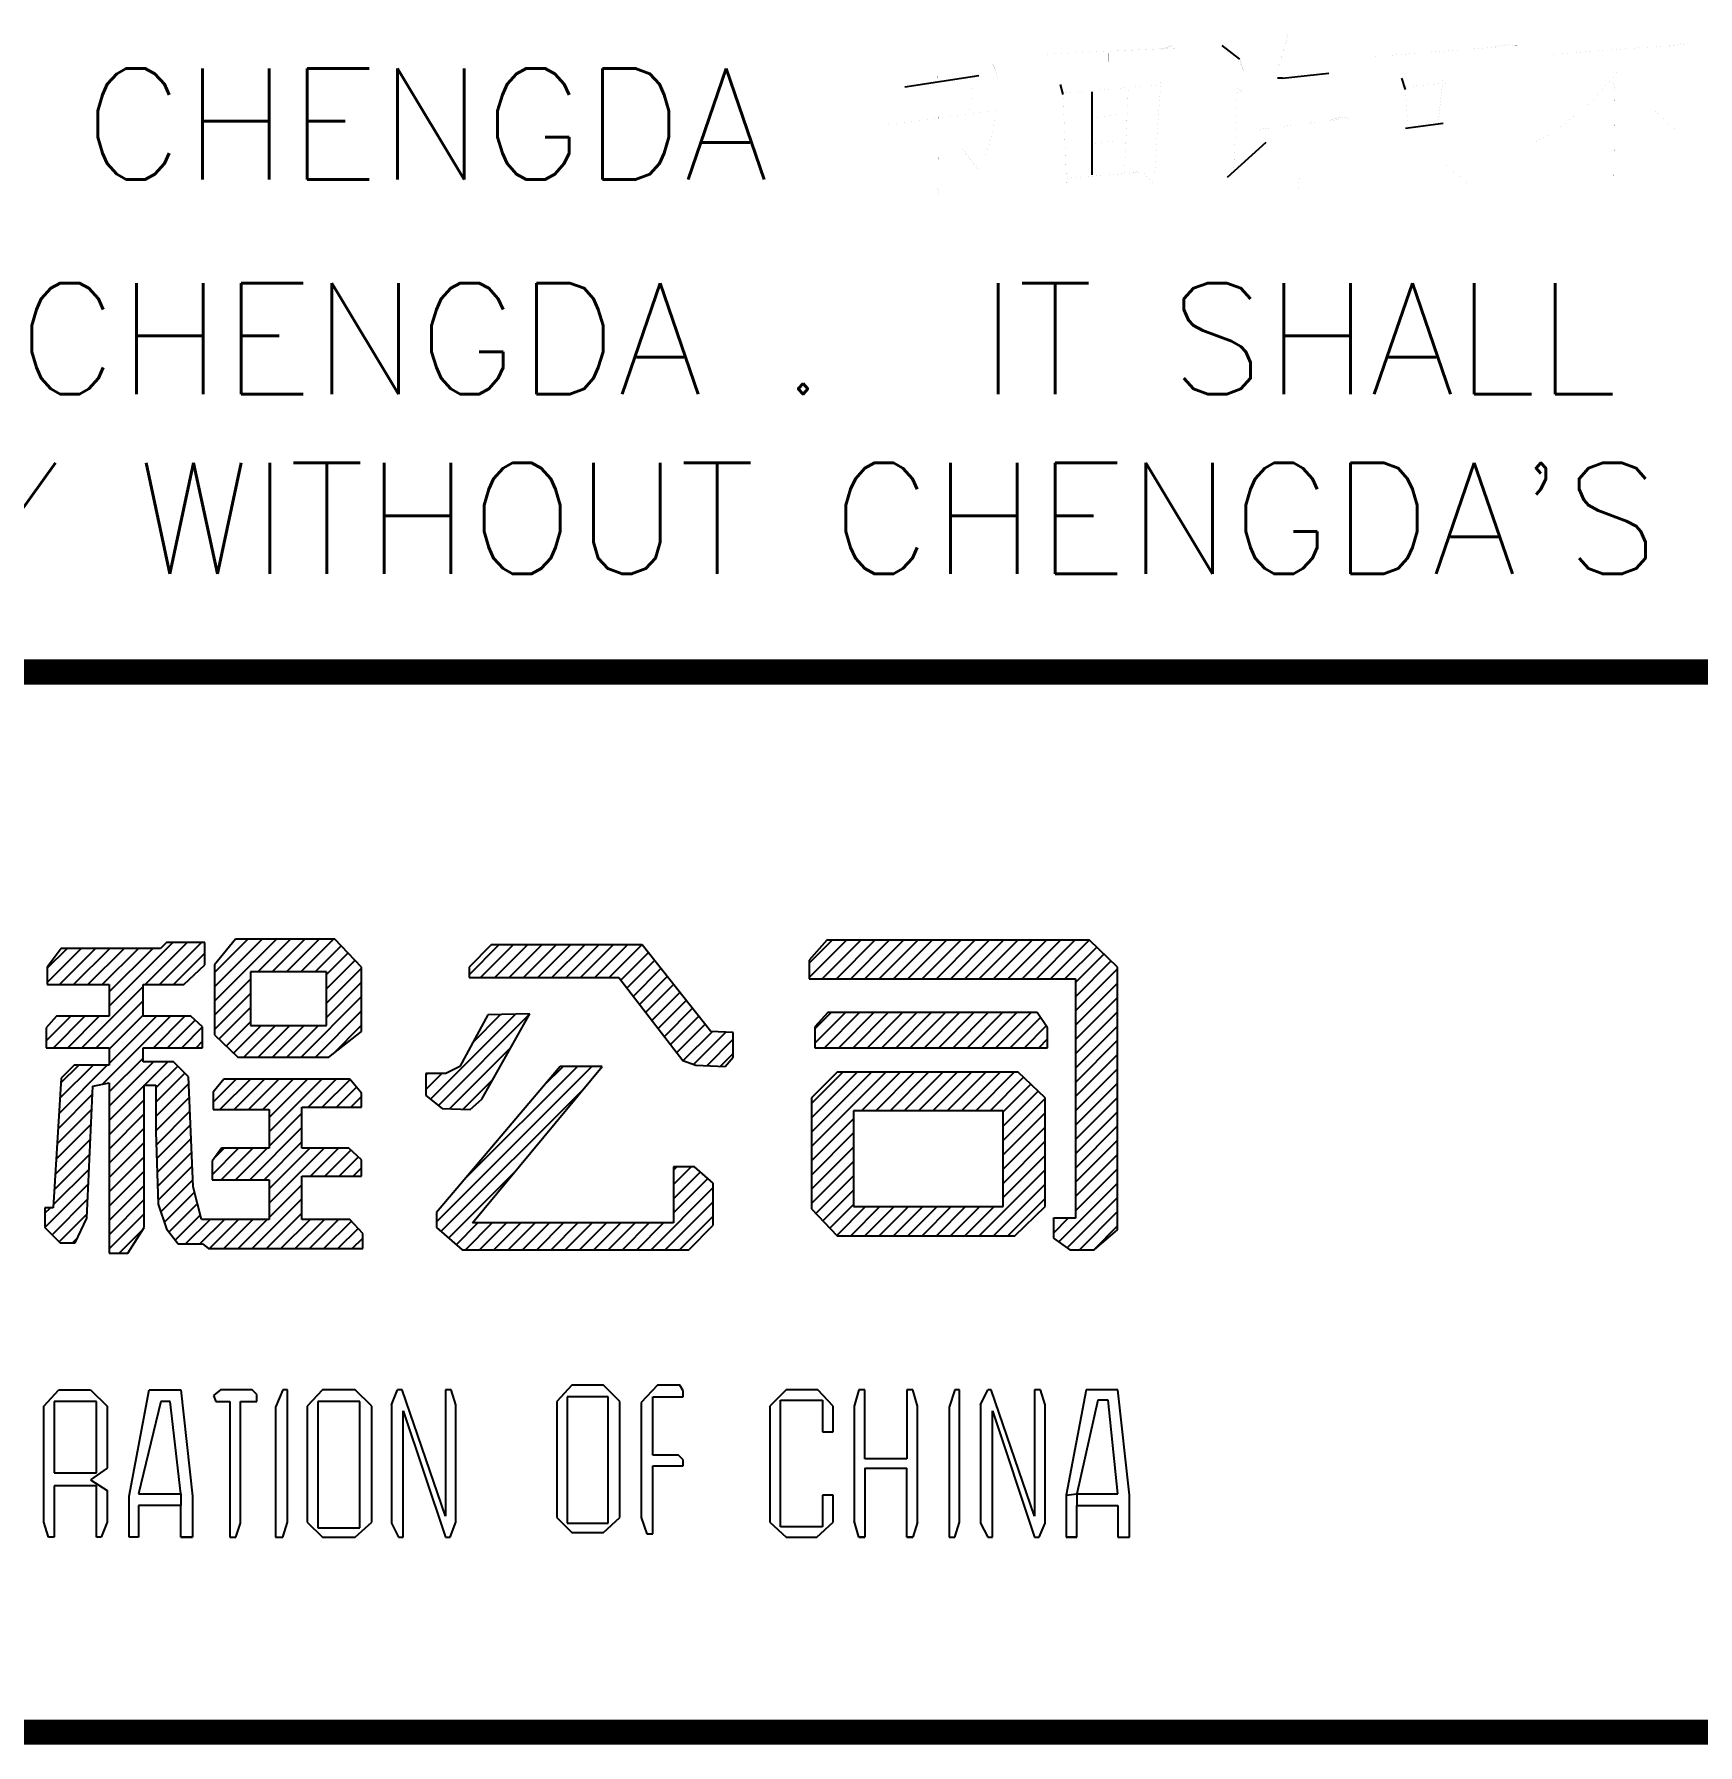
# Model space of a CAD drawing. Extents: x 16825 to 205982, y -10874 to 68273.
# Drawn here: x 179988 to 181141, y 27979 to 29165 of the extents above; entities that cross this region are included whole.
import ezdxf

# ---------------------------------------------------------------- set-up
doc = ezdxf.new("R2010")
doc.units = 0
doc.header["$LTSCALE"] = 5
doc.header["$MEASUREMENT"] = 0
doc.layers.add('TK', color=3, linetype='CONTINUOUS')
doc.styles.add('ROMANS', font='romans')

msp = doc.modelspace()

# ---------------------------------------------------------------- linework, layer by layer
at = {"layer": 'TK'}
for p, q in [((180823.286, 29147.54), (180811.112, 29157.105)), ((180591.116, 29128.41), (180642.419, 29136.236)), ((180700.679, 29123.193), (180698.94, 29130.149)), ((180852.851, 29134.497), (180849.372, 29134.497)), ((180852.851, 29134.497), (180885.024, 29137.975)), ((180938.067, 29126.671), (180935.458, 29134.497)), ((180720.679, 29124.932), (180720.679, 29067.542)), ((180938.067, 29099.715), (180964.153, 29103.193)), ((180814.59, 29065.803), (180841.547, 29090.15)), ((180039.52, 28491.024), (180083.661, 28535.165)), ((180064.4, 28506.004), (180093.561, 28535.165)), ((180074.299, 28506.004), (180103.46, 28535.165)), ((180079.211, 28535.165), (180075.161, 28531.115)), ((180105.941, 28535.165), (180079.211, 28535.165)), ((180105.941, 28519.775), (180105.941, 28535.165)), ((180127.002, 28537.595), (180112.422, 28519.775)), ((180112.422, 28494.629), (180155.388, 28537.595)), ((180112.422, 28504.528), (180145.488, 28537.595)), ((180112.422, 28514.428), (180135.589, 28537.595)), ((180195.854, 28537.595), (180127.002, 28537.595)), ((180142.607, 28514.914), (180165.287, 28537.595)), ((180152.506, 28514.914), (180175.187, 28537.595)), ((180162.406, 28514.914), (180185.086, 28537.595)), ((180172.305, 28514.914), (180194.986, 28537.595)), ((180214.484, 28518.155), (180195.854, 28537.595)), ((180524.722, 28510.949), (180550.557, 28536.785)), ((180536.872, 28536.785), (180524.722, 28523.015)), ((180524.722, 28520.849), (180540.658, 28536.785)), ((180533.726, 28510.054), (180560.457, 28536.785)), ((180719.127, 28536.785), (180536.872, 28536.785)), ((180543.626, 28510.054), (180570.356, 28536.785)), ((180553.525, 28510.054), (180580.256, 28536.785)), ((180563.425, 28510.054), (180590.155, 28536.785)), ((180573.324, 28510.054), (180600.055, 28536.785)), ((180583.224, 28510.054), (180609.954, 28536.785)), ((180593.123, 28510.054), (180619.854, 28536.785)), ((180603.023, 28510.054), (180629.753, 28536.785)), ((180612.922, 28510.054), (180639.653, 28536.785)), ((180622.822, 28510.054), (180649.552, 28536.785)), ((180632.721, 28510.054), (180659.452, 28536.785)), ((180642.621, 28510.054), (180669.351, 28536.785)), ((180652.52, 28510.054), (180679.251, 28536.785)), ((180662.42, 28510.054), (180689.15, 28536.785)), ((180672.319, 28510.054), (180699.05, 28536.785)), ((180682.219, 28510.054), (180708.949, 28536.785)), ((180692.118, 28510.054), (180718.849, 28536.785)), ((180738.567, 28518.155), (180719.127, 28536.785)), ((180006.309, 28531.115), (179996.589, 28518.155)), ((179996.589, 28507.489), (180020.214, 28531.115)), ((179996.589, 28517.389), (180010.315, 28531.115)), ((180005.003, 28506.004), (180030.114, 28531.115)), ((180075.161, 28531.115), (180006.309, 28531.115)), ((180014.902, 28506.004), (180040.013, 28531.115)), ((180024.802, 28506.004), (180049.913, 28531.115)), ((180034.701, 28506.004), (180059.812, 28531.115)), ((180039.52, 28500.923), (180069.712, 28531.115)), ((180084.199, 28506.004), (180105.941, 28527.747)), ((180182.205, 28514.914), (180200.273, 28532.983)), ((180190.184, 28512.994), (180205.118, 28527.928)), ((180190.184, 28503.094), (180209.962, 28522.873)), ((180304.396, 28533.545), (180289.006, 28518.155)), ((180289.006, 28512.821), (180309.729, 28533.545)), ((180296.948, 28510.864), (180319.629, 28533.545)), ((180408.889, 28533.545), (180304.396, 28533.545)), ((180306.848, 28510.864), (180329.528, 28533.545)), ((180316.747, 28510.864), (180339.428, 28533.545)), ((180326.647, 28510.864), (180349.327, 28533.545)), ((180336.546, 28510.864), (180359.227, 28533.545)), ((180346.446, 28510.864), (180369.126, 28533.545)), ((180356.345, 28510.864), (180379.026, 28533.545)), ((180366.245, 28510.864), (180388.925, 28533.545)), ((180376.144, 28510.864), (180398.825, 28533.545)), ((180386.044, 28510.864), (180408.724, 28533.545)), ((180394.109, 28509.03), (180413.208, 28528.129)), ((180456.68, 28473.603), (180408.889, 28533.545)), ((180524.722, 28523.015), (180524.722, 28510.054)), ((180702.018, 28510.054), (180724.04, 28532.077)), ((180709.407, 28507.544), (180729.095, 28527.232)), ((179996.589, 28518.155), (179996.589, 28506.004)), ((180091.361, 28506.004), (180105.941, 28519.775)), ((180112.422, 28519.775), (180112.422, 28471.173)), ((180190.184, 28514.914), (180137.532, 28514.914)), ((180137.532, 28514.914), (180137.532, 28477.654)), ((180190.184, 28493.195), (180214.484, 28517.496)), ((180190.184, 28477.654), (180190.184, 28514.914)), ((180214.484, 28473.603), (180214.484, 28518.155)), ((180289.006, 28518.155), (180289.006, 28510.864)), ((180289.006, 28510.864), (180392.689, 28510.864)), ((180392.689, 28510.864), (180437.24, 28453.353)), ((180398.431, 28503.452), (180417.599, 28522.621)), ((180402.752, 28497.874), (180421.991, 28517.113)), ((180407.073, 28492.295), (180426.382, 28511.605)), ((180709.407, 28497.644), (180734.15, 28522.388)), ((180709.407, 28487.745), (180738.567, 28516.905)), ((180738.567, 28335.9), (180738.567, 28518.155)), ((179996.589, 28506.004), (180039.52, 28506.004)), ((180020.659, 28462.263), (180063.01, 28504.615)), ((180039.52, 28506.004), (180039.52, 28484.134)), ((180063.01, 28506.004), (180091.361, 28506.004)), ((180063.01, 28484.134), (180063.01, 28506.004)), ((180112.422, 28484.729), (180137.532, 28509.84)), ((180112.422, 28474.83), (180137.532, 28499.941)), ((180190.184, 28483.295), (180214.484, 28507.596)), ((180411.394, 28486.717), (180430.774, 28506.097)), ((180415.715, 28481.139), (180435.165, 28500.589)), ((180524.722, 28510.054), (180709.407, 28510.054)), ((180709.407, 28510.054), (180709.407, 28344)), ((180709.407, 28477.845), (180738.567, 28507.006)), ((180030.558, 28462.263), (180063.01, 28494.715)), ((180115.623, 28468.132), (180137.532, 28490.041)), ((180172.571, 28455.783), (180214.484, 28497.697)), ((180182.47, 28455.783), (180214.484, 28487.797)), ((180420.037, 28475.561), (180439.557, 28495.081)), ((180424.358, 28469.982), (180443.948, 28489.573)), ((180709.407, 28467.946), (180738.567, 28497.106)), ((180709.407, 28458.046), (180738.567, 28487.207)), ((180003.069, 28484.134), (179995.779, 28476.034)), ((179995.779, 28467.081), (180012.831, 28484.134)), ((179995.779, 28476.034), (179995.779, 28462.263)), ((180000.86, 28462.263), (180022.73, 28484.134)), ((180039.52, 28484.134), (180003.069, 28484.134)), ((180010.759, 28462.263), (180032.63, 28484.134)), ((180034.984, 28436.991), (180082.127, 28484.134)), ((180039.52, 28461.325), (180063.01, 28484.816)), ((180039.52, 28451.426), (180072.228, 28484.134)), ((180096.221, 28484.134), (180063.01, 28484.134)), ((180070.156, 28462.263), (180092.027, 28484.134)), ((180080.056, 28462.263), (180099.224, 28481.431)), ((180089.955, 28462.263), (180104.321, 28476.629)), ((180104.321, 28476.844), (180096.221, 28484.134)), ((180104.321, 28462.263), (180104.321, 28476.844)), ((180120.7, 28463.309), (180137.532, 28480.142)), ((180125.776, 28458.486), (180144.944, 28477.654)), ((180132.973, 28455.783), (180154.843, 28477.654)), ((180137.532, 28477.654), (180190.184, 28477.654)), ((180142.872, 28455.783), (180164.743, 28477.654)), ((180152.772, 28455.783), (180174.642, 28477.654)), ((180162.671, 28455.783), (180184.542, 28477.654)), ((180194.445, 28457.858), (180214.484, 28477.898)), ((180262.17, 28426.589), (180321.056, 28485.474)), ((180267.714, 28422.233), (180330.989, 28485.508)), ((180301.966, 28484.944), (180282.526, 28449.303)), ((180291.575, 28465.893), (180310.873, 28485.191)), ((180297.916, 28426.622), (180331.127, 28485.754)), ((180331.127, 28485.754), (180301.966, 28484.944)), ((180428.679, 28464.404), (180448.34, 28484.065)), ((180433, 28458.826), (180452.731, 28478.557)), ((180528.772, 28465.502), (180549.834, 28486.564)), ((180537.682, 28486.564), (180528.772, 28476.844)), ((180528.772, 28475.402), (180539.934, 28486.564)), ((180528.772, 28476.844), (180528.772, 28462.263)), ((180535.433, 28462.263), (180559.733, 28486.564)), ((180682.676, 28486.564), (180537.682, 28486.564)), ((180545.332, 28462.263), (180569.633, 28486.564)), ((180555.232, 28462.263), (180579.532, 28486.564)), ((180565.131, 28462.263), (180589.432, 28486.564)), ((180575.031, 28462.263), (180599.331, 28486.564)), ((180584.93, 28462.263), (180609.231, 28486.564)), ((180594.83, 28462.263), (180619.13, 28486.564)), ((180604.729, 28462.263), (180629.03, 28486.564)), ((180614.629, 28462.263), (180638.929, 28486.564)), ((180624.528, 28462.263), (180648.829, 28486.564)), ((180634.428, 28462.263), (180658.728, 28486.564)), ((180644.327, 28462.263), (180668.628, 28486.564)), ((180654.226, 28462.263), (180678.527, 28486.564)), ((180664.126, 28462.263), (180685.028, 28483.166)), ((180674.025, 28462.263), (180689.078, 28477.316)), ((180689.966, 28476.034), (180682.676, 28486.564)), ((180689.966, 28462.263), (180689.966, 28476.034)), ((180709.407, 28448.147), (180738.567, 28477.307)), ((180099.855, 28462.263), (180104.321, 28466.73)), ((180112.422, 28471.173), (180128.622, 28455.783)), ((180191.804, 28455.783), (180214.484, 28473.603)), ((180437.377, 28453.303), (180457.628, 28473.554)), ((180444.637, 28450.663), (180467.032, 28473.059)), ((180453.684, 28449.811), (180472.071, 28468.198)), ((180472.071, 28472.793), (180456.68, 28473.603)), ((180472.071, 28455.783), (180472.071, 28472.793)), ((180683.925, 28462.263), (180689.966, 28468.304)), ((180709.407, 28438.247), (180738.567, 28467.408)), ((179995.779, 28462.263), (180039.52, 28462.263)), ((180039.52, 28462.263), (180039.52, 28450.113)), ((180039.52, 28431.627), (180063.01, 28455.117)), ((180039.52, 28421.727), (180070.336, 28452.543)), ((180063.01, 28462.263), (180104.321, 28462.263)), ((180063.01, 28452.543), (180063.01, 28462.263)), ((180084.071, 28452.543), (180063.01, 28452.543)), ((180064.035, 28436.343), (180080.235, 28452.543)), ((180094.601, 28442.013), (180084.071, 28452.543)), ((180128.622, 28455.783), (180191.804, 28455.783)), ((180275.317, 28419.936), (180318.305, 28462.925)), ((180437.24, 28453.353), (180446.15, 28450.113)), ((180463.203, 28449.431), (180472.071, 28458.298)), ((180466.4, 28449.303), (180472.071, 28455.783)), ((180528.772, 28462.263), (180689.966, 28462.263)), ((180709.407, 28428.348), (180738.567, 28457.508)), ((180006.309, 28441.203), (180000.639, 28351.29)), ((180004.762, 28416.668), (180038.207, 28450.113)), ((180005.428, 28427.233), (180028.308, 28450.113)), ((180006.094, 28437.799), (180018.408, 28450.113)), ((180015.219, 28450.113), (180006.309, 28441.203)), ((180039.52, 28450.113), (180015.219, 28450.113)), ((180071.921, 28434.329), (180087.103, 28449.511)), ((180071.921, 28424.429), (180092.052, 28444.561)), ((180097.841, 28365.871), (180094.601, 28442.013)), ((180118.902, 28440.393), (180111.612, 28431.482)), ((180111.612, 28424.522), (180127.482, 28440.393)), ((180116.321, 28419.332), (180137.381, 28440.393)), ((180206.384, 28440.393), (180118.902, 28440.393)), ((180126.22, 28419.332), (180147.281, 28440.393)), ((180136.12, 28419.332), (180157.18, 28440.393)), ((180146.019, 28419.332), (180167.08, 28440.393)), ((180150.493, 28404.006), (180186.879, 28440.393)), ((180150.493, 28413.906), (180176.979, 28440.393)), ((180177.338, 28420.952), (180196.778, 28440.393)), ((180187.237, 28420.952), (180206.517, 28440.232)), ((180214.484, 28430.672), (180206.384, 28440.393)), ((180259.035, 28444.443), (180259.035, 28429.052)), ((180272.806, 28444.443), (180259.035, 28444.443)), ((180259.035, 28433.353), (180270.125, 28444.443)), ((180259.035, 28443.253), (180260.225, 28444.443)), ((180352.188, 28449.303), (180266.325, 28348.05)), ((180266.325, 28341.648), (180373.98, 28449.303)), ((180282.526, 28449.303), (180272.806, 28444.443)), ((180284.82, 28419.54), (180305.622, 28440.342)), ((180285.839, 28371.061), (180364.08, 28449.303)), ((180291.436, 28340.76), (180381.348, 28449.303)), ((180341.067, 28436.189), (180354.181, 28449.303)), ((180381.348, 28449.303), (180352.188, 28449.303)), ((180446.15, 28450.113), (180466.4, 28449.303)), ((180526.342, 28393.776), (180577.819, 28445.253)), ((180526.342, 28403.675), (180567.92, 28445.253)), ((180526.342, 28413.575), (180558.02, 28445.253)), ((180526.342, 28423.474), (180548.121, 28445.253)), ((180544.162, 28445.253), (180526.342, 28427.432)), ((180669.716, 28445.253), (180544.162, 28445.253)), ((180560.988, 28418.522), (180587.719, 28445.253)), ((180570.887, 28418.522), (180597.618, 28445.253)), ((180580.787, 28418.522), (180607.518, 28445.253)), ((180590.686, 28418.522), (180617.417, 28445.253)), ((180600.586, 28418.522), (180627.317, 28445.253)), ((180610.485, 28418.522), (180637.216, 28445.253)), ((180620.385, 28418.522), (180647.116, 28445.253)), ((180630.284, 28418.522), (180657.015, 28445.253)), ((180640.184, 28418.522), (180666.915, 28445.253)), ((180650.083, 28418.522), (180673.344, 28441.782)), ((180688.346, 28427.432), (180669.716, 28445.253)), ((180709.407, 28418.448), (180738.567, 28447.609)), ((180004.095, 28406.102), (180027.932, 28429.938)), ((180024.129, 28344), (180028.179, 28435.532)), ((180028.179, 28435.532), (180039.52, 28437.963)), ((180039.52, 28437.963), (180039.52, 28319.7)), ((180039.52, 28411.828), (180063.82, 28436.128)), ((180063.82, 28436.343), (180071.921, 28436.343)), ((180063.82, 28337.52), (180063.82, 28436.343)), ((180071.921, 28414.53), (180094.797, 28437.407)), ((180071.921, 28436.343), (180071.921, 28403.942)), ((180071.921, 28404.63), (180095.201, 28427.911)), ((180111.612, 28431.482), (180111.612, 28419.332)), ((180197.137, 28420.952), (180211.017, 28434.833)), ((180207.036, 28420.952), (180214.484, 28428.4)), ((180214.484, 28420.952), (180214.484, 28430.672)), ((180259.035, 28429.052), (180270.376, 28420.142)), ((180269.422, 28334.846), (180369.133, 28434.557)), ((180659.185, 28417.724), (180678.403, 28436.943)), ((180659.185, 28407.825), (180683.463, 28432.103)), ((180709.407, 28408.549), (180738.567, 28437.709)), ((180709.407, 28398.649), (180738.567, 28427.81)), ((180003.429, 28395.536), (180027.474, 28419.58)), ((180039.52, 28401.928), (180063.82, 28426.229)), ((180039.52, 28392.029), (180063.82, 28416.329)), ((180072.208, 28395.019), (180095.605, 28418.416)), ((180111.612, 28419.332), (180150.493, 28419.332)), ((180150.493, 28419.332), (180150.493, 28392.601)), ((180150.493, 28394.107), (180173.173, 28416.788)), ((180173.173, 28420.952), (180214.484, 28420.952)), ((180173.173, 28392.601), (180173.173, 28420.952)), ((180270.376, 28420.142), (180289.816, 28419.332)), ((180289.816, 28419.332), (180297.916, 28426.622)), ((180526.342, 28427.432), (180526.342, 28350.48)), ((180659.185, 28418.522), (180555.503, 28418.522)), ((180555.503, 28418.522), (180555.503, 28352.1)), ((180659.185, 28397.925), (180688.346, 28427.086)), ((180659.185, 28352.1), (180659.185, 28418.522)), ((180659.185, 28388.026), (180688.346, 28417.187)), ((180688.346, 28352.1), (180688.346, 28427.432)), ((180709.407, 28388.75), (180738.567, 28417.91)), ((180002.763, 28384.97), (180027.015, 28409.223)), ((180039.52, 28382.129), (180063.82, 28406.43)), ((180072.518, 28385.429), (180096.009, 28408.92)), ((180137.016, 28370.731), (180173.173, 28406.888)), ((180526.342, 28383.876), (180555.503, 28413.037)), ((180659.185, 28378.126), (180688.346, 28407.287)), ((180709.407, 28378.85), (180738.567, 28408.011)), ((180002.096, 28374.404), (180026.557, 28398.865)), ((180039.52, 28372.23), (180063.82, 28396.53)), ((180071.921, 28403.942), (180073.541, 28353.72)), ((180072.827, 28375.839), (180096.413, 28399.425)), ((180117.282, 28392.601), (180110.802, 28383.691)), ((180110.802, 28374.215), (180129.188, 28392.601)), ((180111.93, 28385.243), (180119.288, 28392.601)), ((180117.217, 28370.731), (180139.087, 28392.601)), ((180150.493, 28392.601), (180117.282, 28392.601)), ((180127.116, 28370.731), (180148.987, 28392.601)), ((180146.915, 28370.731), (180173.173, 28396.989)), ((180150.493, 28354.509), (180188.585, 28392.601)), ((180150.493, 28364.408), (180178.685, 28392.601)), ((180205.574, 28392.601), (180173.173, 28392.601)), ((180179.044, 28373.161), (180198.484, 28392.601)), ((180214.484, 28384.501), (180205.574, 28392.601)), ((180526.342, 28373.977), (180555.503, 28403.137)), ((180526.342, 28364.077), (180555.503, 28393.238)), ((180659.185, 28368.227), (180688.346, 28397.388)), ((180709.407, 28368.951), (180738.567, 28398.111)), ((180001.43, 28363.838), (180026.099, 28388.507)), ((180039.52, 28362.33), (180063.82, 28386.631)), ((180073.136, 28366.248), (180096.817, 28389.929)), ((180073.446, 28356.658), (180097.221, 28380.434)), ((180110.802, 28383.691), (180110.802, 28370.731)), ((180188.943, 28373.161), (180207.046, 28391.263)), ((180198.843, 28373.161), (180212.231, 28386.549)), ((180214.484, 28373.161), (180214.484, 28384.501)), ((180526.342, 28354.178), (180555.503, 28383.338)), ((180659.185, 28358.327), (180688.346, 28387.488)), ((180709.407, 28359.051), (180738.567, 28388.212)), ((180000.764, 28353.273), (180025.64, 28378.149)), ((180039.52, 28352.431), (180063.82, 28376.731)), ((180075.257, 28348.57), (180097.626, 28370.938)), ((180110.802, 28370.731), (180150.493, 28370.731)), ((180150.493, 28370.731), (180150.493, 28343.19)), ((180173.173, 28373.161), (180214.484, 28373.161)), ((180173.173, 28343.19), (180173.173, 28373.161)), ((180208.742, 28373.161), (180214.484, 28378.903)), ((180274.734, 28330.258), (180321.358, 28376.882)), ((180430.76, 28379.641), (180430.76, 28340.76)), ((180445.34, 28379.641), (180430.76, 28379.641)), ((180430.76, 28367.49), (180442.911, 28379.641)), ((180430.76, 28377.389), (180433.011, 28379.641)), ((180430.76, 28357.59), (180449.324, 28376.155)), ((180430.76, 28347.691), (180454.604, 28371.535)), ((180458.3, 28368.301), (180445.34, 28379.641)), ((180529.374, 28347.31), (180555.503, 28373.439)), ((180642.607, 28331.85), (180688.346, 28377.589)), ((180709.407, 28349.152), (180738.567, 28378.312)), ((179994.969, 28337.578), (180025.182, 28367.791)), ((179999.889, 28332.599), (180024.724, 28357.434)), ((180039.52, 28342.531), (180063.82, 28366.832)), ((180039.52, 28332.632), (180063.82, 28356.932)), ((180077.732, 28341.146), (180098.764, 28362.178)), ((180103.511, 28343.19), (180097.841, 28365.871)), ((180138.722, 28322.94), (180173.173, 28357.391)), ((180150.493, 28344.609), (180173.173, 28367.29)), ((180415.098, 28322.13), (180458.3, 28365.332)), ((180458.3, 28339.14), (180458.3, 28368.301)), ((180534.214, 28342.251), (180555.503, 28363.539)), ((180652.507, 28331.85), (180688.346, 28367.689)), ((180662.406, 28331.85), (180688.346, 28357.79)), ((180697.731, 28327.577), (180738.567, 28368.413)), ((180703.505, 28323.452), (180738.567, 28358.514)), ((179994.969, 28351.29), (179994.969, 28337.52)), ((180000.639, 28351.29), (179994.969, 28351.29)), ((179994.969, 28347.478), (179998.781, 28351.29)), ((180004.839, 28327.65), (180024.265, 28347.076)), ((180039.52, 28322.732), (180063.82, 28347.033)), ((180073.541, 28353.72), (180079.211, 28336.71)), ((180080.943, 28334.457), (180100.744, 28354.258)), ((180085.248, 28328.862), (180102.724, 28346.339)), ((180148.622, 28322.94), (180173.173, 28347.491)), ((180266.325, 28348.05), (180266.325, 28337.52)), ((180424.998, 28322.13), (180458.3, 28355.432)), ((180434.897, 28322.13), (180458.3, 28345.533)), ((180526.342, 28350.48), (180544.162, 28331.85)), ((180539.054, 28337.191), (180555.503, 28353.64)), ((180543.893, 28332.131), (180563.863, 28352.1)), ((180553.512, 28331.85), (180573.762, 28352.1)), ((180555.503, 28352.1), (180659.185, 28352.1)), ((180563.411, 28331.85), (180583.662, 28352.1)), ((180573.311, 28331.85), (180593.561, 28352.1)), ((180583.21, 28331.85), (180603.461, 28352.1)), ((180593.11, 28331.85), (180613.36, 28352.1)), ((180603.009, 28331.85), (180623.26, 28352.1)), ((180612.909, 28331.85), (180633.159, 28352.1)), ((180622.808, 28331.85), (180643.059, 28352.1)), ((180632.708, 28331.85), (180652.958, 28352.1)), ((180667.285, 28331.85), (180688.346, 28352.1)), ((180712.083, 28322.13), (180738.567, 28348.614)), ((179994.969, 28337.52), (180005.499, 28326.99)), ((180016.029, 28326.99), (180024.129, 28344)), ((180046.387, 28319.7), (180063.144, 28336.456)), ((180052.48, 28319.7), (180063.82, 28337.52)), ((180079.211, 28336.71), (180087.311, 28326.18)), ((180092.465, 28326.18), (180109.475, 28343.19)), ((180102.364, 28326.18), (180119.375, 28343.19)), ((180150.493, 28343.19), (180103.511, 28343.19)), ((180109.024, 28322.94), (180129.274, 28343.19)), ((180118.923, 28322.94), (180139.174, 28343.19)), ((180128.823, 28322.94), (180149.073, 28343.19)), ((180158.521, 28322.94), (180178.772, 28343.19)), ((180168.421, 28322.94), (180188.671, 28343.19)), ((180206.384, 28343.19), (180173.173, 28343.19)), ((180178.32, 28322.94), (180198.571, 28343.19)), ((180188.22, 28322.94), (180207.382, 28342.102)), ((180198.119, 28322.94), (180212.116, 28336.937)), ((180215.294, 28333.47), (180206.384, 28343.19)), ((180215.294, 28322.94), (180215.294, 28333.47)), ((180266.325, 28337.52), (180284.146, 28322.13)), ((180280.046, 28325.67), (180295.136, 28340.76)), ((180286.405, 28322.13), (180305.035, 28340.76)), ((180430.76, 28340.76), (180291.436, 28340.76)), ((180296.304, 28322.13), (180314.935, 28340.76)), ((180306.204, 28322.13), (180324.834, 28340.76)), ((180316.103, 28322.13), (180334.734, 28340.76)), ((180326.003, 28322.13), (180344.633, 28340.76)), ((180335.902, 28322.13), (180354.533, 28340.76)), ((180345.802, 28322.13), (180364.432, 28340.76)), ((180355.701, 28322.13), (180374.332, 28340.76)), ((180365.601, 28322.13), (180384.231, 28340.76)), ((180375.5, 28322.13), (180394.131, 28340.76)), ((180385.4, 28322.13), (180404.03, 28340.76)), ((180395.299, 28322.13), (180413.93, 28340.76)), ((180405.199, 28322.13), (180423.829, 28340.76)), ((180441.29, 28322.13), (180458.3, 28339.14)), ((180694.016, 28344), (180694.016, 28330.23)), ((180709.407, 28344), (180694.016, 28344)), ((180694.016, 28333.761), (180704.255, 28344)), ((180694.016, 28343.661), (180694.355, 28344)), ((180721.982, 28322.13), (180738.567, 28338.715)), ((180722.367, 28322.13), (180738.567, 28335.9)), ((180005.499, 28326.99), (180016.029, 28326.99)), ((180014.079, 28326.99), (180017.802, 28330.713)), ((180087.311, 28326.18), (180104.321, 28326.18)), ((180104.321, 28326.18), (180108.371, 28322.94)), ((180108.371, 28322.94), (180215.294, 28322.94)), ((180208.019, 28322.94), (180215.294, 28330.215)), ((180284.146, 28322.13), (180441.29, 28322.13)), ((180544.162, 28331.85), (180667.285, 28331.85)), ((180694.016, 28330.23), (180705.356, 28322.13)), ((180705.356, 28322.13), (180722.367, 28322.13)), ((180039.52, 28319.7), (180052.48, 28319.7)), ((180360.291, 28228.377), (180349.738, 28217.012)), ((180382.209, 28228.377), (180360.291, 28228.377)), ((180393.574, 28217.012), (180382.209, 28228.377)), ((180419.551, 28228.377), (180408.186, 28216.2)), ((180434.975, 28228.377), (180419.551, 28228.377)), ((180437.41, 28224.318), (180434.975, 28228.377)), ((179994.178, 28213.765), (180004.731, 28225.13)), ((180001.484, 28217.012), (180001.484, 28167.493)), ((180030.708, 28217.012), (180001.484, 28217.012)), ((180004.731, 28225.13), (180026.649, 28225.13)), ((180026.649, 28225.13), (180038.014, 28213.765)), ((180030.708, 28167.493), (180030.708, 28217.012)), ((180053.438, 28151.258), (180067.238, 28225.13)), ((180075.356, 28217.012), (180059.932, 28152.881)), ((180067.238, 28225.13), (180089.157, 28225.13)), ((180081.851, 28217.012), (180075.356, 28217.012)), ((180089.157, 28152.881), (180081.851, 28217.012)), ((180089.157, 28225.13), (180097.274, 28151.258)), ((180116.757, 28225.13), (180111.886, 28221.071)), ((180111.886, 28221.071), (180113.51, 28217.012)), ((180113.51, 28217.012), (180123.251, 28217.012)), ((180138.675, 28225.13), (180116.757, 28225.13)), ((180123.251, 28217.012), (180123.251, 28122.845)), ((180130.557, 28217.012), (180141.922, 28217.012)), ((180130.557, 28132.587), (180130.557, 28217.012)), ((180141.922, 28221.883), (180138.675, 28225.13)), ((180141.922, 28217.012), (180141.922, 28221.883)), ((180159.781, 28225.13), (180154.911, 28212.953)), ((180163.029, 28225.13), (180159.781, 28225.13)), ((180163.029, 28133.399), (180163.029, 28225.13)), ((180187.382, 28225.13), (180176.829, 28213.765)), ((180213.359, 28217.012), (180184.135, 28217.012)), ((180184.135, 28217.012), (180184.135, 28129.34)), ((180210.112, 28225.13), (180187.382, 28225.13)), ((180221.477, 28213.765), (180210.112, 28225.13)), ((180213.359, 28129.34), (180213.359, 28217.012)), ((180235.277, 28214.577), (180239.336, 28225.13)), ((180235.277, 28214.577), (180235.277, 28132.587)), ((180242.583, 28225.13), (180239.336, 28225.13)), ((180272.619, 28137.457), (180242.583, 28225.13)), ((180272.619, 28225.13), (180272.619, 28137.457)), ((180276.678, 28225.13), (180272.619, 28225.13)), ((180279.925, 28214.577), (180276.678, 28225.13)), ((180279.925, 28133.399), (180279.925, 28214.577)), ((180349.738, 28217.012), (180349.738, 28136.646)), ((180385.456, 28220.259), (180357.044, 28220.259)), ((180357.044, 28220.259), (180357.044, 28132.587)), ((180385.456, 28132.587), (180385.456, 28220.259)), ((180393.574, 28136.646), (180393.574, 28217.012)), ((180408.186, 28216.2), (180408.186, 28136.646)), ((180416.304, 28220.259), (180437.41, 28220.259)), ((180416.304, 28179.67), (180416.304, 28220.259)), ((180437.41, 28220.259), (180437.41, 28224.318)), ((180508.847, 28225.13), (180497.482, 28213.765)), ((180504.788, 28217.824), (180534.012, 28217.824)), ((180504.788, 28130.151), (180504.788, 28217.824)), ((180530.765, 28225.13), (180508.847, 28225.13)), ((180541.318, 28213.765), (180530.765, 28225.13)), ((180534.012, 28217.824), (180534.012, 28195.906)), ((180559.177, 28225.13), (180555.93, 28213.765)), ((180563.236, 28225.13), (180559.177, 28225.13)), ((180563.236, 28177.235), (180563.236, 28225.13)), ((180592.46, 28225.13), (180592.46, 28177.235)), ((180596.519, 28225.13), (180592.46, 28225.13)), ((180599.766, 28213.765), (180596.519, 28225.13)), ((180625.743, 28225.13), (180621.684, 28212.953)), ((180628.99, 28225.13), (180625.743, 28225.13)), ((180628.99, 28133.399), (180628.99, 28225.13)), ((180643.602, 28214.577), (180648.473, 28225.13)), ((180643.602, 28214.577), (180643.602, 28132.587)), ((180650.908, 28225.13), (180648.473, 28225.13)), ((180680.944, 28137.457), (180650.908, 28225.13)), ((180680.944, 28225.13), (180680.944, 28137.457)), ((180685.003, 28225.13), (180680.944, 28225.13)), ((180688.25, 28214.577), (180685.003, 28225.13)), ((180688.25, 28132.587), (180688.25, 28214.577)), ((180716.663, 28225.13), (180702.862, 28152.07)), ((180724.78, 28217.824), (180710.168, 28152.881)), ((180738.581, 28225.13), (180716.663, 28225.13)), ((180732.086, 28217.824), (180724.78, 28217.824)), ((180738.581, 28152.881), (180732.086, 28217.824)), ((180746.698, 28152.07), (180738.581, 28225.13)), ((179994.178, 28133.399), (179994.178, 28213.765)), ((180038.014, 28213.765), (180038.014, 28170.74)), ((180154.911, 28212.953), (180154.911, 28122.845)), ((180176.829, 28213.765), (180176.829, 28133.399)), ((180221.477, 28133.399), (180221.477, 28213.765)), ((180243.395, 28210.518), (180272.619, 28122.845)), ((180243.395, 28122.845), (180243.395, 28210.518)), ((180497.482, 28213.765), (180497.482, 28133.399)), ((180541.318, 28195.906), (180541.318, 28213.765)), ((180555.93, 28213.765), (180555.93, 28134.21)), ((180599.766, 28133.399), (180599.766, 28213.765)), ((180621.684, 28212.953), (180621.684, 28122.845)), ((180651.72, 28210.518), (180680.944, 28122.845)), ((180651.72, 28122.845), (180651.72, 28210.518)), ((180534.012, 28195.906), (180541.318, 28195.906)), ((180434.163, 28179.67), (180416.304, 28179.67)), ((180437.41, 28176.423), (180434.163, 28179.67)), ((180001.484, 28167.493), (180030.708, 28167.493)), ((180038.014, 28170.74), (180026.649, 28162.623)), ((180416.304, 28172.364), (180437.41, 28172.364)), ((180416.304, 28125.281), (180416.304, 28172.364)), ((180437.41, 28172.364), (180437.41, 28176.423)), ((180592.46, 28177.235), (180563.236, 28177.235)), ((180563.236, 28170.74), (180563.236, 28122.845)), ((180563.236, 28170.74), (180592.46, 28170.74)), ((180592.46, 28122.845), (180592.46, 28170.74)), ((180001.484, 28158.564), (180001.484, 28122.845)), ((180030.708, 28158.564), (180001.484, 28158.564)), ((180026.649, 28162.623), (180038.014, 28155.317)), ((180030.708, 28122.845), (180030.708, 28158.564)), ((180038.014, 28155.317), (180038.014, 28133.399)), ((180053.438, 28122.845), (180053.438, 28151.258)), ((180059.932, 28152.881), (180089.157, 28152.881)), ((180059.932, 28144.764), (180059.932, 28122.845)), ((180089.157, 28144.764), (180059.932, 28144.764)), ((180089.157, 28152.881), (180089.157, 28144.764)), ((180089.157, 28122.845), (180089.157, 28144.764)), ((180097.274, 28151.258), (180097.274, 28122.845)), ((180534.012, 28152.07), (180534.012, 28130.151)), ((180541.318, 28152.07), (180534.012, 28152.07)), ((180541.318, 28133.399), (180541.318, 28152.07)), ((180702.862, 28152.07), (180710.168, 28152.881)), ((180702.862, 28152.07), (180702.862, 28122.845)), ((180710.168, 28152.881), (180710.168, 28144.764)), ((180710.168, 28152.881), (180738.581, 28152.881)), ((180710.168, 28144.764), (180738.581, 28144.764)), ((180710.168, 28122.845), (180710.168, 28144.764)), ((180738.581, 28144.764), (180738.581, 28122.845)), ((180746.698, 28122.845), (180746.698, 28152.07)), ((179997.425, 28122.845), (179994.178, 28133.399)), ((180038.014, 28133.399), (180033.956, 28122.845)), ((180127.31, 28122.845), (180130.557, 28132.587)), ((180159.781, 28122.845), (180163.029, 28133.399)), ((180176.829, 28133.399), (180187.382, 28122.845)), ((180210.112, 28122.845), (180221.477, 28133.399)), ((180235.277, 28132.587), (180240.148, 28122.845)), ((180275.866, 28122.845), (180279.925, 28133.399)), ((180349.738, 28136.646), (180360.291, 28126.093)), ((180357.044, 28132.587), (180385.456, 28132.587)), ((180382.209, 28126.093), (180393.574, 28136.646)), ((180408.186, 28136.646), (180412.245, 28125.281)), ((180497.482, 28133.399), (180508.847, 28122.845)), ((180529.953, 28122.845), (180541.318, 28133.399)), ((180559.177, 28122.845), (180555.93, 28134.21)), ((180599.766, 28133.399), (180596.519, 28122.845)), ((180625.743, 28122.845), (180628.99, 28133.399)), ((180643.602, 28132.587), (180648.473, 28122.845)), ((180684.191, 28122.845), (180688.25, 28132.587)), ((180001.484, 28122.845), (179997.425, 28122.845)), ((180033.956, 28122.845), (180030.708, 28122.845)), ((180059.932, 28122.845), (180053.438, 28122.845)), ((180059.932, 28122.845), (180053.438, 28122.845)), ((180097.274, 28122.845), (180089.157, 28122.845)), ((180089.157, 28122.845), (180097.274, 28122.845)), ((180123.251, 28122.845), (180127.31, 28122.845)), ((180154.911, 28122.845), (180159.781, 28122.845)), ((180184.135, 28129.34), (180213.359, 28129.34)), ((180187.382, 28122.845), (180210.112, 28122.845)), ((180240.148, 28122.845), (180243.395, 28122.845)), ((180272.619, 28122.845), (180275.866, 28122.845)), ((180360.291, 28126.093), (180382.209, 28126.093)), ((180412.245, 28125.281), (180416.304, 28125.281)), ((180534.012, 28130.151), (180504.788, 28130.151)), ((180508.847, 28122.845), (180529.953, 28122.845)), ((180563.236, 28122.845), (180559.177, 28122.845)), ((180559.177, 28122.845), (180563.236, 28122.845)), ((180596.519, 28122.845), (180592.46, 28122.845)), ((180592.46, 28122.845), (180596.519, 28122.845)), ((180621.684, 28122.845), (180625.743, 28122.845)), ((180648.473, 28122.845), (180651.72, 28122.845)), ((180680.944, 28122.845), (180684.191, 28122.845)), ((180702.862, 28122.845), (180710.168, 28122.845)), ((180710.168, 28122.845), (180702.862, 28122.845)), ((180738.581, 28122.845), (180746.698, 28122.845)), ((180738.581, 28122.845), (180746.698, 28122.845))]:
    msp.add_line(p, q, dxfattribs=at)
for points, const_width in [([(180614.594, 29052.759), (180613.724, 29158.845), (180614.594, 29157.975), (180611.115, 29164.062)], 0.012), ([(180836.329, 29115.367), (180839.807, 29121.454), (180844.155, 29130.149), (180849.372, 29140.584), (180855.459, 29159.714), (180856.329, 29164.931)], 0.012), ([(180638.072, 29154.497), (180648.506, 29146.671), (180651.984, 29144.062), (180653.723, 29140.584), (180655.463, 29134.497), (180651.115, 29144.062)], 0.012), ([(180688.506, 29151.019), (180779.808, 29155.366), (180776.33, 29157.105), (180768.504, 29154.497)], 0.012), ([(180726.766, 29126.671), (180731.983, 29145.801), (180731.983, 29151.888)], 0.012), ([(180914.589, 29149.28), (181015.457, 29157.105), (181013.718, 29157.105), (181011.109, 29157.975), (180998.935, 29156.236)], 0.012), ([(181091.108, 29151.888), (181085.89, 29139.714), (181076.325, 29128.41), (181064.152, 29115.367), (181055.456, 29108.411), (181044.152, 29099.715), (181036.326, 29094.498), (181026.761, 29089.28)], 0.012), ([(181039.804, 29151.019), (181132.846, 29157.975), (181129.368, 29158.845), (181119.803, 29156.236)], 0.012), ([(180825.895, 29139.714), (180820.677, 29149.28), (180823.286, 29147.54), (180825.895, 29139.714)], 0.012), ([(180984.153, 29151.019), (180985.022, 29144.932), (180985.022, 29077.976), (180985.022, 29076.237), (180985.022, 29067.542), (180983.283, 29057.107), (180965.023, 29075.368), (180982.414, 29060.585), (180983.283, 29063.194), (180984.153, 29066.672)], 0.012), ([(180642.419, 29136.236), (180639.811, 29137.975), (180635.463, 29110.15)], 0.012), ([(180768.504, 29131.888), (180771.113, 29130.149), (180730.244, 29126.671), (180700.679, 29124.063), (180700.679, 29123.193), (180702.418, 29080.585), (180703.288, 29057.107), (180701.549, 29064.933), (180755.461, 29069.281), (180752.852, 29070.15), (180748.505, 29068.411), (180743.287, 29068.411), (180745.896, 29126.671)], 0.012), ([(180768.504, 29131.888), (180765.896, 29095.367), (180764.156, 29065.803), (180763.287, 29061.455), (180756.331, 29069.281)], 0.012), ([(180818.938, 29069.281), (180814.59, 29065.803), (180818.938, 29069.281), (180821.547, 29127.541), (180825.025, 29124.932), (180821.547, 29123.193), (180799.808, 29118.845)], 0.012), ([(180865.024, 29135.367), (180865.024, 29065.803), (180865.024, 29052.759), (180865.024, 29051.02), (180863.285, 29056.238), (180865.024, 29067.542)], 0.012), ([(180885.024, 29137.975), (180879.807, 29138.845), (180874.589, 29137.106)], 0.012), ([(180964.153, 29103.193), (180960.675, 29103.193), (180964.153, 29134.497), (180965.892, 29131.019), (180938.067, 29128.41), (180938.067, 29126.671), (180939.806, 29099.715), (180938.936, 29091.02)], 0.012), ([(181082.412, 29069.281), (181080.673, 29063.194), (181081.543, 29056.238), (181082.412, 29060.585), (181083.282, 29125.802), (181082.412, 29131.019)], 0.012), ([(181101.542, 29117.976), (181113.716, 29109.28), (181127.629, 29096.237), (181130.237, 29091.02)], 0.012), ([(180653.723, 29106.672), (180655.463, 29115.367), (180658.071, 29112.758), (180578.073, 29102.324)], 0.012), ([(180653.723, 29106.672), (180651.115, 29092.759), (180646.767, 29080.585), (180643.289, 29073.629), (180641.55, 29071.889), (180631.115, 29084.933), (180642.419, 29073.629)], 0.012), ([(180732.853, 29108.411), (180735.461, 29110.15), (180738.07, 29109.28), (180721.548, 29106.672)], 0.012), ([(180835.46, 29098.846), (180898.937, 29106.672), (180893.72, 29107.541), (180886.763, 29105.802)], 0.012), ([(180722.418, 29089.28), (180737.2, 29091.02), (180734.592, 29091.889), (180731.983, 29090.15)], 0.012), ([(180614.594, 29052.759), (180613.724, 29059.716), (180614.594, 29070.15)], 0.012), ([(177519.065, 28722.715), (183819.065, 28722.715)], 17.5), ([(177519.065, 27987.715), (181369.065, 27987.715)], 17.5)]:
    msp.add_lwpolyline(points, dxfattribs=dict(at, const_width=const_width))

# ---------------------------------------------------------------- texts
at = {"layer": 'TK', "style": 'ROMANS'}
for s, p in [('CHENGDA', (180021.665, 29064.207)), ('THIS DOCUMENT IS PROPERTY OF CHENGDA .  IT SHALL NOT BE REPRODUCED OR', (178193.959, 28915.423)), ("TRANSFERED TO ANY OTHER PARTY WITHOUT CHENGDA'S PERMISSION IN WRITTEN FORM.", (178193.959, 28790.756))]:
    msp.add_text(s, height=77, dxfattribs=at).set_placement(p)

doc.saveas('drawing.dxf')
